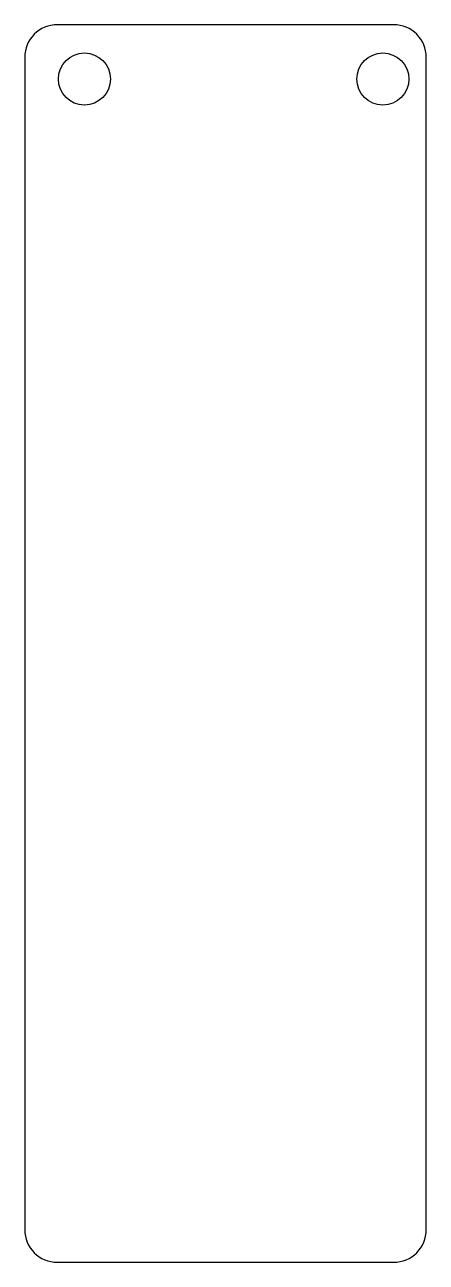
# Model space of a CAD drawing. Header units: millimetres. Extents: x -133 to -114.5, y -95 to -38.
import ezdxf

# ---------------------------------------------------------------- set-up
doc = ezdxf.new("R2010")
doc.units = ezdxf.units.MM
doc.layers.get('0').update_dxf_attribs({"linetype": 'CONTINUOUS'})

msp = doc.modelspace()

# ---------------------------------------------------------------- linework, layer by layer
msp.add_lwpolyline([(-131.5, -38, 0.414214), (-133, -39.5), (-133, -93.5, 0.414214), (-131.5, -95), (-116, -95, 0.414214), (-114.5, -93.5), (-114.5, -39.5, 0.414214), (-116, -38)], format="xyb", close=True)
for centre in [(-130.25, -40.5), (-116.5, -40.5)]:
    msp.add_circle(centre, 1.2)

doc.saveas('drawing.dxf')
